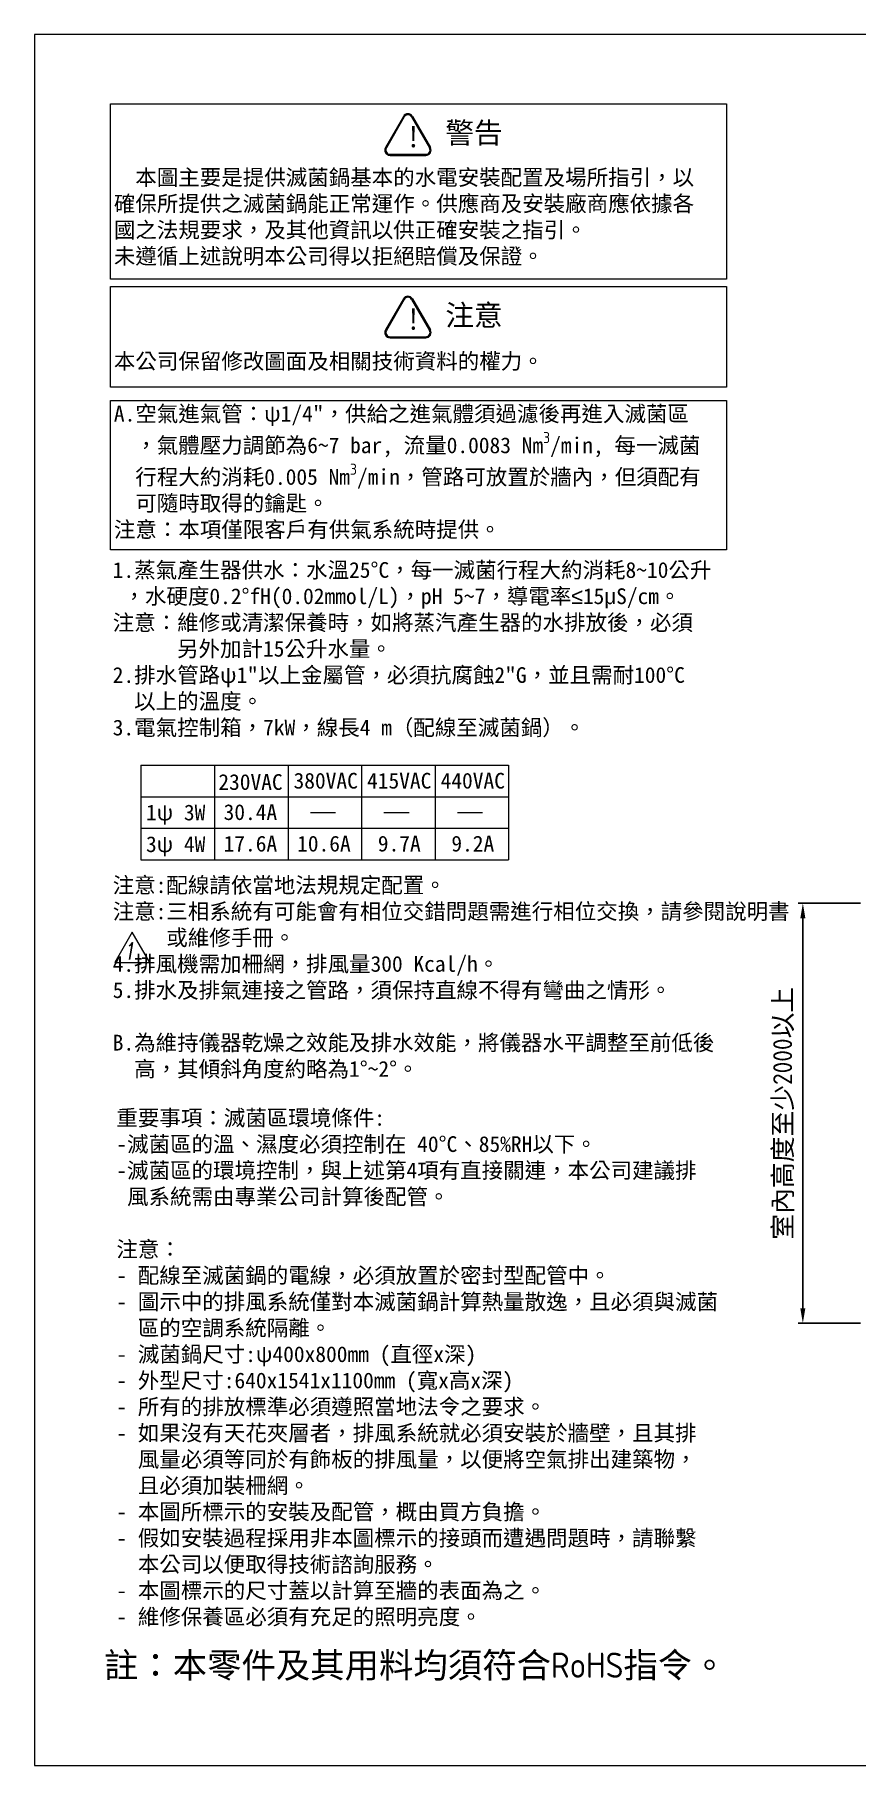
# Model space of a CAD drawing. Header units: millimetres. Extents: x 0 to 42741, y 0 to 19455.
# Drawn here: x 0 to 3912, y 0 to 8240 of the extents above; entities that cross this region are included whole.
import ezdxf

# ---------------------------------------------------------------- set-up
doc = ezdxf.new("R2010")
doc.units = ezdxf.units.MM
doc.layers.get('0').update_dxf_attribs({"lineweight": 15})
for name, color, linetype, lineweight in [('D', 3, 'Continuous', 13), ('F', 7, 'Continuous', 15), ('T', 4, 'Continuous', 15)]:
    doc.layers.add(name, color=color, linetype=linetype, lineweight=lineweight)
doc.styles.get("Standard").update_dxf_attribs({"font": 'KAIU.TTF'})
doc.styles.add('STU25', font='isocp2.shx')
doc.styles.add('Text', font='romans.shx', dxfattribs={"width": 0.8, "oblique": 10})
doc.dimstyles.new('STU25', dxfattribs={"dimscale": 36, "dimtxt": 2.5, "dimasz": 2, "dimexe": 0.6, "dimexo": 1, "dimgap": 1, "dimtad": 1, "dimdsep": 46, "dimtxsty": 'STU25', "dimcen": 2, "dimazin": 2, "dimtfac": 1, "dimtmove": 0, "dimatfit": 3, "dimfxl": 0, "dimtolj": 1, "dimtzin": 0, "dimarcsym": 0})

# ---------------------------------------------------------------- blocks, each defined once
blk = doc.blocks.new('*D7')
at = {"layer": 'D', "color": 0, "lineweight": -2}
for p, q in [((3930.9, 4104.6), (3635.4, 4104.6)), ((3657, 2176.6), (3657, 4032.6)), ((3930.9, 2104.6), (3635.4, 2104.6))]:
    blk.add_line(p, q, dxfattribs=at)
at = {"layer": 'D', "color": 0}
for points in [[(3645, 4032.6), (3669, 4032.6), (3657, 4104.6)], [(3645, 2176.6), (3669, 2176.6), (3657, 2104.6)]]:
    blk.add_solid(points, dxfattribs=at)
at = {"layer": 'Defpoints', "color": 0}
for p in [(3657, 4104.6), (3966.9, 4104.6), (3966.9, 2104.6)]:
    blk.add_point(p, dxfattribs=at)
at = {"layer": 'D', "color": 0, "insert": (3566, 3104.6), "char_height": 90, "attachment_point": 5, "rotation": 90, "style": 'STU25'}
blk.add_mtext('\\A1;{\\f標楷體|b0|i0|c136|p65;室內高度至少}2000{\\f標楷體|b0|i0|c136|p65;以上}', dxfattribs=at)

msp = doc.modelspace()

# ---------------------------------------------------------------- hatches: boundary and pattern name
at = {"layer": 'D'}
h = msp.add_hatch(color=11, dxfattribs=at)
edge = h.paths.add_edge_path()
edge.add_line((1755.468, 7850.551), (1670.109, 7702.705))
edge.add_arc((1691.759, 7690.205), 25, 149.9999999, 270)
edge.add_line((1691.759, 7665.205), (1862.477, 7665.205))
edge.add_arc((1862.477, 7690.205), 25, 270, 389.9999999)
edge.add_line((1884.128, 7702.705), (1798.769, 7850.551))
edge.add_arc((1777.118, 7838.051), 25, 30, 150)
edge = h.paths.add_edge_path(flags=16)
edge.add_arc((1777.118, 7838.051), 20, 30, 150)
edge.add_line((1759.798, 7848.051), (1674.439, 7700.205))
edge.add_arc((1691.759, 7690.205), 20, 149.9999999, 270)
edge.add_line((1691.759, 7670.205), (1862.477, 7670.205))
edge.add_arc((1862.477, 7690.205), 20, 270, 389.9999999)
edge.add_line((1879.798, 7700.205), (1794.439, 7848.051))
h = msp.add_hatch(color=11, dxfattribs=at)
edge = h.paths.add_edge_path()
edge.add_ellipse((1691.759, 6821.599), major_axis=(25, 0), ratio=1, start_angle=149.9999999, end_angle=270)
edge.add_line((1691.759, 6796.599), (1862.477, 6796.599))
edge.add_ellipse((1862.477, 6821.599), major_axis=(25, 0), ratio=1, start_angle=270, end_angle=389.9999999)
edge.add_line((1884.128, 6834.099), (1798.769, 6981.946))
edge.add_ellipse((1777.118, 6969.446), major_axis=(25, 0), ratio=1, start_angle=30, end_angle=150)
edge.add_line((1755.468, 6981.946), (1670.109, 6834.099))
edge = h.paths.add_edge_path(flags=16)
edge.add_ellipse((1691.759, 6821.599), major_axis=(20, 0), ratio=1, start_angle=149.9999999, end_angle=270)
edge.add_line((1691.759, 6801.599), (1862.477, 6801.599))
edge.add_ellipse((1862.477, 6821.599), major_axis=(20, 0), ratio=1, start_angle=270, end_angle=389.9999999)
edge.add_line((1879.798, 6831.599), (1794.439, 6979.446))
edge.add_ellipse((1777.118, 6969.446), major_axis=(20, 0), ratio=1, start_angle=30, end_angle=150)
edge.add_line((1759.798, 6979.446), (1674.439, 6831.599))

# ---------------------------------------------------------------- linework, layer by layer
at = {"layer": 'D', "color": 11}
for p, q in [((1755.468, 7850.551), (1670.109, 7702.705)), ((1759.798, 7848.051), (1674.439, 7700.205)), ((1794.439, 7848.051), (1879.798, 7700.205)), ((1798.769, 7850.551), (1884.128, 7702.705)), ((1691.759, 7670.205), (1862.477, 7670.205)), ((1691.759, 7665.205), (1862.477, 7665.205)), ((1755.468, 6981.946), (1670.109, 6834.099)), ((1759.798, 6979.446), (1674.439, 6831.599)), ((1794.439, 6979.446), (1879.798, 6831.599)), ((1798.769, 6981.946), (1884.128, 6834.099)), ((1691.759, 6801.599), (1862.477, 6801.599)), ((1691.759, 6796.599), (1862.477, 6796.599)), ((1312.627, 4536.2), (1432.309, 4536.2)), ((1662.627, 4536.2), (1782.309, 4536.2)), ((2012.627, 4536.2), (2132.309, 4536.2))]:
    msp.add_line(p, q, dxfattribs=at)
at = {"layer": 'D'}
for p, q in [((506.352, 4761.2), (506.352, 4311.2)), ((506.352, 4761.2), (2256.352, 4761.2)), ((856.352, 4761.2), (856.352, 4311.2)), ((1206.352, 4761.2), (1206.352, 4311.2)), ((1556.352, 4761.2), (1556.352, 4311.2)), ((1906.352, 4761.2), (1906.352, 4311.2)), ((2256.352, 4761.2), (2256.352, 4311.2)), ((506.352, 4611.2), (2256.352, 4611.2)), ((506.352, 4461.2), (2256.352, 4461.2)), ((506.352, 4311.2), (2256.352, 4311.2))]:
    msp.add_line(p, q, dxfattribs=at)
at = {"layer": 'D', "color": 11}
for points in [[(361.21, 7910.198), (3293.867, 7910.198), (3293.867, 7075.991), (361.21, 7075.991)], [(361.21, 7041.593), (3293.867, 7041.593), (3293.867, 6560.796), (361.21, 6560.796)], [(361.21, 6497.746), (3293.867, 6497.746), (3293.867, 5786.866), (361.21, 5786.866)]]:
    msp.add_lwpolyline(points, close=True, dxfattribs=at)
for centre, radius, start, end in [((1777.118, 7838.051), 25, 30, 150), ((1777.118, 7838.051), 20, 30, 150), ((1691.759, 7690.205), 25, 149.9999999, 270), ((1691.759, 7690.205), 20, 149.9999999, 270), ((1862.477, 7690.205), 25, 270, 29.9999999), ((1862.477, 7690.205), 20, 270, 29.9999999), ((1777.118, 6969.446), 25, 30, 150), ((1777.118, 6969.446), 20, 30, 150), ((1691.759, 6821.599), 25, 149.9999999, 270), ((1691.759, 6821.599), 20, 149.9999999, 270), ((1862.477, 6821.599), 25, 270, 29.9999999), ((1862.477, 6821.599), 20, 270, 29.9999999)]:
    msp.add_arc(centre, radius, start, end, dxfattribs=at)
at = {"layer": 'F', "color": 6}
msp.add_lwpolyline([(0, 8240), (0, 0), (11720, 0), (11720, 8240)], close=True, dxfattribs=at)
at = {"layer": 'F', "color": 7}
msp.add_lwpolyline([(464.896, 3966.771), (381.793, 3822.833), (547.999, 3822.833)], close=True, dxfattribs=at)

# ---------------------------------------------------------------- texts
at = {"insert": (329.935, 537.084), "char_height": 120.00771, "attachment_point": 1, "style": 'STU25'}
msp.add_mtext('{\\f標楷體|b0|i0|c136|p65;註：本零件及其用料均須符合}RoHS{\\f標楷體|b0|i0|c136|p65;指令。}', dxfattribs=at)
at = {"layer": 'D', "color": 11, "attachment_point": 1, "style": 'STU25'}
for s, insert, char_height in [('{\\f標楷體|b0|i0|c136|p65;警告}', (1955.32, 7822.69), 100), ('{\\f標楷體|b0|i0|c136|p65;!}', (1768.808, 7803.321), 100), ('{\\f標楷體|b0|i0|c136|p65;!}', (1768.808, 6934.716), 100), ('{\\f標楷體|b0|i0|c136|p65;注意}', (1955.32, 6954.084), 100), ('{\\f標楷體|b0|i0|c136|p65;230VAC}', (874.596, 4719.25), 75), ('{\\f標楷體|b0|i0|c136|p65;380VAC}', (1232.479, 4725.435), 75), ('{\\f標楷體|b0|i0|c136|p65;415VAC}', (1582.479, 4725.435), 75), ('{\\f標楷體|b0|i0|c136|p65;440VAC}', (1932.479, 4725.435), 75), ('{\\f標楷體|b0|i0|c136|p65;1ψ 3W}', (530.16, 4574.283), 75), ('{\\f標楷體|b0|i0|c136|p65;30.4A}', (899.538, 4575.881), 75), ('{\\f標楷體|b0|i0|c136|p65;3ψ 4W}', (530.16, 4423.211), 75), ('{\\f標楷體|b0|i0|c136|p65;17.6A}', (899.538, 4425.881), 75), ('{\\f標楷體|b0|i0|c136|p65;10.6A}', (1249.538, 4425.881), 75), ('{\\f標楷體|b0|i0|c136|p65;9.7A}', (1633.834, 4425.881), 75), ('{\\f標楷體|b0|i0|c136|p65;9.2A}', (1983.834, 4425.881), 75)]:
    msp.add_mtext(s, dxfattribs=dict(at, insert=insert, char_height=char_height))
at = {"layer": 'D', "color": 11, "char_height": 75, "attachment_point": 1}
for s, insert in [('\\A1;\\P  本圖主要是提供滅菌鍋基本的水電安裝配置及場所指引，以\\P確保所提供之滅菌鍋能正常運作。供應商及安裝廠商應依據各\\P國之法規要求，及其他資訊以供正確安裝之指引。\\P未遵循上述說明本公司得以拒絕賠償及保證。\\P\\P\\P\\P本公司保留修改圖面及相關技術資料的權力。\\P\\PA.空氣進氣管：ψ1/4"，供給之進氣體須過濾後再進入滅菌區\\P  ，氣體壓力調節為6~7 bar, 流量0.0083 Nm{\\Fisocp2.shx;\\H0.7x;\\S3^ ;}/min, 每一滅菌\\P  行程大約消耗0.005 Nm{\\Fisocp2.shx;\\H0.7x;\\S3^ ;}/min，管路可放置於牆內，但須配有\\P  可隨時取得的鑰匙。\\P注意：本項僅限客戶有供氣系統時提供。', (377.231, 7723.048)), ('\\P1.蒸氣產生器供水：水溫25%%DC，每一滅菌行程大約消耗8~10公升\\P ，水硬度0.2%%DfH(0.02mmol/L)，pH 5~7，導電率{\\fAR MingtiM KSC|b0|i0|c129|p49;\\M+3A1C2}15{\\f新細明體|b0|i0|c136|p16;μ}S/cm。\\P注意：維修或清潔保養時，如將蒸汽產生器的水排放後，必須\\P      另外加計15公升水量。\\P2.排水管路ψ1"以上金屬管，必須抗腐蝕2"G，並且需耐100%%DC\\P  以上的溫度。 \\P3.電氣控制箱，7kW，線長4 m（配線至滅菌鍋）。 \\P\\P\\P\\P\\P\\P注意:配線請依當地法規規定配置。\\P注意:三相系統有可能會有相位交錯問題需進行相位交換，請參閱說明書\\P     或維修手冊。\\P4.排風機需加柵網，排風量300 Kcal/h。\\P5.排水及排氣連接之管路，須保持直線不得有彎曲之情形。\\P\\PB.為維持儀器乾燥之效能及排水效能，將儀器水平調整至前低後\\P  高，其傾斜角度約略為1%%D~2%%D。', (371.72, 5853.792)), ('重要事項：滅菌區環境條件:\\P-滅菌區的溫、濕度必須控制在 40%%DC、85%RH以下。\\P-滅菌區的環境控制，與上述第4項有直接關連，本公司建議排\\P 風系統需由專業公司計算後配管。\\P\\P注意：\\P- 配線至滅菌鍋的電線，必須放置於密封型配管中。\\P- 圖示中的排風系統僅對本滅菌鍋計算熱量散逸，且必須與滅菌\\P  區的空調系統隔離。\\P- 滅菌鍋尺寸:ψ400x800mm (直徑x深)\\P- 外型尺寸:640x1541x1100mm (寬x高x深)\\P- 所有的排放標準必須遵照當地法令之要求。\\P- 如果沒有天花夾層者，排風系統就必須安裝於牆壁，且其排\\P  風量必須等同於有飾板的排風量，以便將空氣排出建築物，\\P  且必須加裝柵網。\\P- 本圖所標示的安裝及配管，概由買方負擔。\\P- 假如安裝過程採用非本圖標示的接頭而遭遇問題時，請聯繫\\P  本公司以便取得技術諮詢服務。\\P- 本圖標示的尺寸蓋以計算至牆的表面為之。\\P- 維修保養區必須有充足的照明亮度。', (389.135, 3120.428))]:
    msp.add_mtext(s, dxfattribs=dict(at, insert=insert))
at = {"layer": 'T', "lineweight": 20, "style": 'Text', "oblique": 10, "width": 0.8}
msp.add_text('1', height=80, dxfattribs=at).set_placement((421.816, 3837.093))

# ---------------------------------------------------------------- dimensions: what is measured, and where the dimension line sits
at = {"layer": 'D'}
dim = msp.add_linear_dim(base=(3656.952, 4104.604), p1=(3966.912, 2104.604), p2=(3966.912, 4104.604), angle=90, text='{\\f標楷體|b0|i0|c136|p65;室內高度至少}<>{\\f標楷體|b0|i0|c136|p65;以上}', dimstyle='STU25', dxfattribs=at)
dim.commit()
dim.dimension.update_dxf_attribs({"geometry": '*D7', "text_midpoint": (3656.952, 3104.604), "dimtype": 160})

doc.saveas('drawing.dxf')
